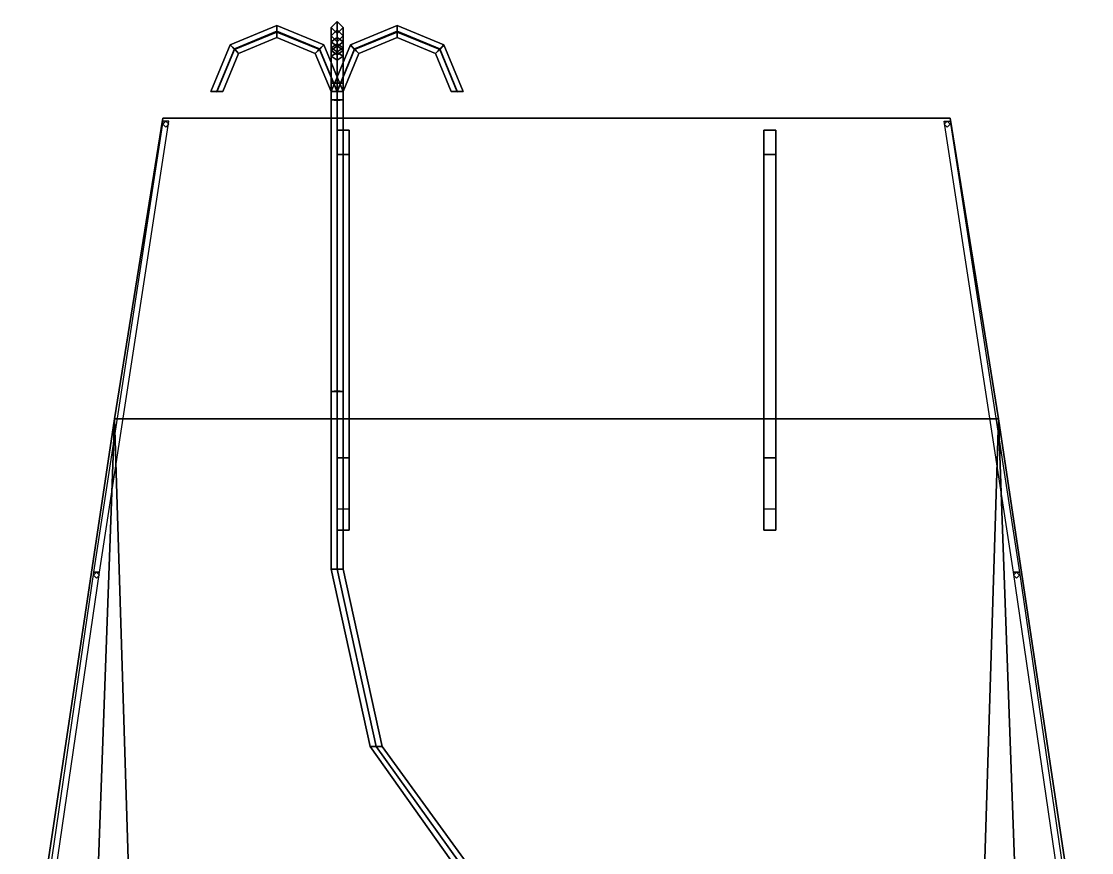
# Model space of a CAD drawing. Header units: millimetres. Extents: x -3 to 3, y -23.4 to 39.1.
# Drawn here: x -1.78 to 1.78, y 20.427 to 23.192 of the extents above; entities that cross this region are included whole.
import ezdxf

# ---------------------------------------------------------------- set-up
doc = ezdxf.new("R2010")
doc.units = ezdxf.units.MM
for name, color, linetype in [('base_43', 7, 'Continuous'), ('r2', 6, 'Continuous'), ('railing', 6, 'Continuous'), ('underwater', 1, 'Continuous')]:
    doc.layers.add(name, color=color, linetype=linetype)

msp = doc.modelspace()

# ---------------------------------------------------------------- linework, layer by layer
for points in [[(-0.93, 23.1784, 0.8248), (-0.93, 23.1571, 0.8063), (-1.0714, 23.0986, 0.8104), (-1.0856, 23.1141, 0.8293)], [(-0.93, 23.1599, 0.8462), (-0.93, 23.1784, 0.8248), (-1.0856, 23.1141, 0.8293), (-1.0714, 23.1014, 0.8503)], [(-0.7744, 23.1141, 0.8293), (-0.7886, 23.0986, 0.8104), (-0.93, 23.1571, 0.8063), (-0.93, 23.1784, 0.8248)], [(-0.7886, 23.1014, 0.8503), (-0.7744, 23.1141, 0.8293), (-0.93, 23.1784, 0.8248), (-0.93, 23.1599, 0.8462)], [(-0.73, 23.1172, 0.8737), (-0.75, 23.1041, 0.8888), (-0.75, 23.1724, 1.0258), (-0.73, 23.1924, 1.0244)], [(-0.73, 23.1924, 1.0244), (-0.75, 23.1724, 1.0258), (-0.75, 23.1239, 1.1709), (-0.73, 23.1389, 1.184)], [(-0.71, 23.1041, 0.8888), (-0.73, 23.1172, 0.8737), (-0.73, 23.1924, 1.0244), (-0.71, 23.1724, 1.0258)], [(-0.71, 23.1724, 1.0258), (-0.73, 23.1924, 1.0244), (-0.73, 23.1389, 1.184), (-0.71, 23.1239, 1.1709)], [(-0.6856, 23.1141, 0.8293), (-0.6714, 23.1014, 0.8503), (-0.53, 23.1599, 0.8462), (-0.53, 23.1784, 0.8248)], [(-0.6714, 23.0986, 0.8104), (-0.6856, 23.1141, 0.8293), (-0.53, 23.1784, 0.8248), (-0.53, 23.1571, 0.8063)], [(-0.53, 23.1784, 0.8248), (-0.53, 23.1599, 0.8462), (-0.3886, 23.1014, 0.8503), (-0.3744, 23.1141, 0.8293)], [(-0.53, 23.1571, 0.8063), (-0.53, 23.1784, 0.8248), (-0.3744, 23.1141, 0.8293), (-0.3886, 23.0986, 0.8104)], [(-0.93, 23.1385, 0.8276), (-0.93, 23.1599, 0.8462), (-1.0714, 23.1014, 0.8503), (-1.0573, 23.0859, 0.8313)], [(-0.93, 23.1571, 0.8063), (-0.93, 23.1385, 0.8276), (-1.0573, 23.0859, 0.8313), (-1.0714, 23.0986, 0.8104)], [(-0.8027, 23.0859, 0.8313), (-0.7886, 23.1014, 0.8503), (-0.93, 23.1599, 0.8462), (-0.93, 23.1385, 0.8276)], [(-0.7886, 23.0986, 0.8104), (-0.8027, 23.0859, 0.8313), (-0.93, 23.1385, 0.8276), (-0.93, 23.1571, 0.8063)], [(-0.75, 23.1041, 0.8888), (-0.73, 23.091, 0.9039), (-0.73, 23.1525, 1.0272), (-0.75, 23.1724, 1.0258)], [(-0.75, 23.1724, 1.0258), (-0.73, 23.1525, 1.0272), (-0.73, 23.1088, 1.1578), (-0.75, 23.1239, 1.1709)], [(-0.75, 23.0959, 0.7719), (-0.73, 23.111, 0.785), (-0.73, 23.1645, 0.6253), (-0.75, 23.1445, 0.6267)], [(-0.75, 23.1445, 0.6267), (-0.73, 23.1645, 0.6253), (-0.73, 23.0893, 0.4746), (-0.75, 23.0762, 0.4897)], [(-0.73, 23.0809, 0.7588), (-0.75, 23.0959, 0.7719), (-0.75, 23.1445, 0.6267), (-0.73, 23.1246, 0.6281)], [(-0.73, 23.1246, 0.6281), (-0.75, 23.1445, 0.6267), (-0.75, 23.0762, 0.4897), (-0.73, 23.0631, 0.5048)], [(-0.73, 23.091, 0.9039), (-0.71, 23.1041, 0.8888), (-0.71, 23.1724, 1.0258), (-0.73, 23.1525, 1.0272)], [(-0.73, 23.1525, 1.0272), (-0.71, 23.1724, 1.0258), (-0.71, 23.1239, 1.1709), (-0.73, 23.1088, 1.1578)], [(-0.73, 23.111, 0.785), (-0.71, 23.0959, 0.7719), (-0.71, 23.1445, 0.6267), (-0.73, 23.1645, 0.6253)], [(-0.73, 23.1645, 0.6253), (-0.71, 23.1445, 0.6267), (-0.71, 23.0762, 0.4897), (-0.73, 23.0893, 0.4746)], [(-0.71, 23.0959, 0.7719), (-0.73, 23.0809, 0.7588), (-0.73, 23.1246, 0.6281), (-0.71, 23.1445, 0.6267)], [(-0.71, 23.1445, 0.6267), (-0.73, 23.1246, 0.6281), (-0.73, 23.0631, 0.5048), (-0.71, 23.0762, 0.4897)], [(-0.6714, 23.1014, 0.8503), (-0.6573, 23.0859, 0.8313), (-0.53, 23.1385, 0.8276), (-0.53, 23.1599, 0.8462)], [(-0.6573, 23.0859, 0.8313), (-0.6714, 23.0986, 0.8104), (-0.53, 23.1571, 0.8063), (-0.53, 23.1385, 0.8276)], [(-0.53, 23.1599, 0.8462), (-0.53, 23.1385, 0.8276), (-0.4027, 23.0859, 0.8313), (-0.3886, 23.1014, 0.8503)], [(-0.53, 23.1385, 0.8276), (-0.53, 23.1571, 0.8063), (-0.3886, 23.0986, 0.8104), (-0.4027, 23.0859, 0.8313)], [(-1.0856, 23.1141, 0.8293), (-1.0714, 23.0986, 0.8104), (-1.13, 22.9576, 0.8202), (-1.15, 22.959, 0.8402)], [(-1.0714, 23.1014, 0.8503), (-1.0856, 23.1141, 0.8293), (-1.15, 22.959, 0.8402), (-1.13, 22.9604, 0.8601)], [(-0.71, 22.959, 0.8402), (-0.73, 22.9576, 0.8202), (-0.7886, 23.0986, 0.8104), (-0.7744, 23.1141, 0.8293)], [(-0.73, 22.9604, 0.8601), (-0.71, 22.959, 0.8402), (-0.7744, 23.1141, 0.8293), (-0.7886, 23.1014, 0.8503)], [(-0.73, 23.1389, 1.184), (-0.75, 23.1239, 1.1709), (-0.75, 22.9869, 1.2392), (-0.73, 22.9883, 1.2592)], [(-0.75, 23.1239, 1.1709), (-0.73, 23.1088, 1.1578), (-0.73, 22.9855, 1.2193), (-0.75, 22.9869, 1.2392)], [(-0.73, 22.9576, 0.8202), (-0.75, 22.959, 0.8402), (-0.75, 23.1041, 0.8888), (-0.73, 23.1172, 0.8737)], [(-0.75, 22.959, 0.8402), (-0.73, 22.9604, 0.8601), (-0.6714, 23.1014, 0.8503), (-0.6856, 23.1141, 0.8293)], [(-0.73, 22.9576, 0.8202), (-0.75, 22.959, 0.8402), (-0.6856, 23.1141, 0.8293), (-0.6714, 23.0986, 0.8104)], [(-0.75, 22.959, 0.8402), (-0.73, 22.9604, 0.8601), (-0.73, 23.111, 0.785), (-0.75, 23.0959, 0.7719)], [(-0.71, 23.1239, 1.1709), (-0.73, 23.1389, 1.184), (-0.73, 22.9883, 1.2592), (-0.71, 22.9869, 1.2392)], [(-0.73, 23.1088, 1.1578), (-0.71, 23.1239, 1.1709), (-0.71, 22.9869, 1.2392), (-0.73, 22.9855, 1.2193)], [(-0.71, 22.959, 0.8402), (-0.73, 22.9576, 0.8202), (-0.73, 23.1172, 0.8737), (-0.71, 23.1041, 0.8888)], [(-0.73, 22.9604, 0.8601), (-0.71, 22.959, 0.8402), (-0.71, 23.0959, 0.7719), (-0.73, 23.111, 0.785)], [(-0.3744, 23.1141, 0.8293), (-0.3886, 23.1014, 0.8503), (-0.33, 22.9604, 0.8601), (-0.31, 22.959, 0.8402)], [(-0.3886, 23.0986, 0.8104), (-0.3744, 23.1141, 0.8293), (-0.31, 22.959, 0.8402), (-0.33, 22.9576, 0.8202)], [(-1.0573, 23.0859, 0.8313), (-1.0714, 23.1014, 0.8503), (-1.13, 22.9604, 0.8601), (-1.11, 22.959, 0.8402)], [(-1.0714, 23.0986, 0.8104), (-1.0573, 23.0859, 0.8313), (-1.11, 22.959, 0.8402), (-1.13, 22.9576, 0.8202)], [(-0.75, 22.959, 0.8402), (-0.73, 22.9604, 0.8601), (-0.7886, 23.1014, 0.8503), (-0.8027, 23.0859, 0.8313)], [(-0.73, 22.9576, 0.8202), (-0.75, 22.959, 0.8402), (-0.8027, 23.0859, 0.8313), (-0.7886, 23.0986, 0.8104)], [(-0.75, 22.959, 0.8402), (-0.73, 22.9604, 0.8601), (-0.73, 23.091, 0.9039), (-0.75, 23.1041, 0.8888)], [(-0.73, 22.9576, 0.8202), (-0.75, 22.959, 0.8402), (-0.75, 23.0959, 0.7719), (-0.73, 23.0809, 0.7588)], [(-0.75, 23.0762, 0.4897), (-0.73, 23.0893, 0.4746), (-0.73, 22.9297, 0.4212), (-0.75, 22.9311, 0.4412)], [(-0.73, 23.0631, 0.5048), (-0.75, 23.0762, 0.4897), (-0.75, 22.9311, 0.4412), (-0.73, 22.9325, 0.4611)], [(-0.73, 22.9604, 0.8601), (-0.71, 22.959, 0.8402), (-0.71, 23.1041, 0.8888), (-0.73, 23.091, 0.9039)], [(-0.73, 22.9604, 0.8601), (-0.71, 22.959, 0.8402), (-0.6573, 23.0859, 0.8313), (-0.6714, 23.1014, 0.8503)], [(-0.71, 22.959, 0.8402), (-0.73, 22.9576, 0.8202), (-0.6714, 23.0986, 0.8104), (-0.6573, 23.0859, 0.8313)], [(-0.71, 22.959, 0.8402), (-0.73, 22.9576, 0.8202), (-0.73, 23.0809, 0.7588), (-0.71, 23.0959, 0.7719)], [(-0.73, 23.0893, 0.4746), (-0.71, 23.0762, 0.4897), (-0.71, 22.9311, 0.4412), (-0.73, 22.9297, 0.4212)], [(-0.71, 23.0762, 0.4897), (-0.73, 23.0631, 0.5048), (-0.73, 22.9325, 0.4611), (-0.71, 22.9311, 0.4412)], [(-0.3886, 23.1014, 0.8503), (-0.4027, 23.0859, 0.8313), (-0.35, 22.959, 0.8402), (-0.33, 22.9604, 0.8601)], [(-0.4027, 23.0859, 0.8313), (-0.3886, 23.0986, 0.8104), (-0.33, 22.9576, 0.8202), (-0.35, 22.959, 0.8402)], [(-0.75, 22.9869, 1.2392), (-0.73, 22.9855, 1.2193), (-0.71, 22.9869, 1.2392), (-0.73, 22.9883, 1.2592)], [(-1.13, 22.9576, 0.8202), (-1.11, 22.959, 0.8402), (-1.13, 22.9604, 0.8601), (-1.15, 22.959, 0.8402)], [(-0.75, 21.9614, 0.91), (-0.73, 21.9628, 0.9299), (-0.73, 22.9604, 0.8601), (-0.75, 22.959, 0.8402)], [(-0.73, 21.96, 0.89), (-0.75, 21.9614, 0.91), (-0.75, 22.959, 0.8402), (-0.73, 22.9576, 0.8202)], [(-0.71, 22.9311, 0.4412), (-0.73, 22.9325, 0.4611), (-0.75, 22.9311, 0.4412), (-0.73, 22.9297, 0.4212)], [(-0.73, 21.9628, 0.9299), (-0.71, 21.9614, 0.91), (-0.71, 22.959, 0.8402), (-0.73, 22.9604, 0.8601)], [(-0.71, 21.9614, 0.91), (-0.73, 21.96, 0.89), (-0.73, 22.9576, 0.8202), (-0.71, 22.959, 0.8402)], [(-0.33, 22.9604, 0.8601), (-0.35, 22.959, 0.8402), (-0.33, 22.9576, 0.8202), (-0.31, 22.959, 0.8402)], [(-1.31, 22.87), (-1.47, 21.87), (-1.47, 21.87, 0.89), (-1.31, 22.87, 0.82)], [(-1.47, 21.87, 0.89), (1.47, 21.87, 0.89), (1.31, 22.87, 0.82), (-1.31, 22.87, 0.82)], [(-1.31, 22.87, 0.82), (1.31, 22.87, 0.82), (1.31, 22.87), (-1.31, 22.87)], [(1.31, 22.87, 0.82), (1.47, 21.87, 0.89), (1.47, 21.87), (1.31, 22.87)], [(-0.75, 21.37, 0.91), (-0.73, 21.37, 0.93), (-0.73, 21.9628, 0.9299), (-0.75, 21.9614, 0.91)], [(-0.73, 21.37, 0.89), (-0.75, 21.37, 0.91), (-0.75, 21.9614, 0.91), (-0.73, 21.96, 0.89)], [(-0.73, 21.37, 0.93), (-0.71, 21.37, 0.91), (-0.71, 21.9614, 0.91), (-0.73, 21.9628, 0.9299)], [(-0.71, 21.37, 0.91), (-0.73, 21.37, 0.89), (-0.73, 21.96, 0.89), (-0.71, 21.9614, 0.91)], [(-1.47, 21.87), (-1.76, 19.94), (-1.76, 19.94, 0.89), (-1.47, 21.87, 0.89)], [(-1.76, 19.94, 0.89), (1.76, 19.94, 0.89), (1.47, 21.87, 0.89), (-1.47, 21.87, 0.89)], [(1.47, 21.87, 0.89), (1.76, 19.94, 0.89), (1.76, 19.94), (1.47, 21.87)], [(-0.62, 20.78, 0.91), (-0.6, 20.78, 0.93), (-0.73, 21.37, 0.9299), (-0.75, 21.37, 0.91)], [(-0.6, 20.78, 0.89), (-0.62, 20.78, 0.91), (-0.75, 21.37, 0.91), (-0.73, 21.37, 0.89)], [(-0.6, 20.78, 0.93), (-0.58, 20.78, 0.91), (-0.71, 21.37, 0.91), (-0.73, 21.37, 0.9299)], [(-0.58, 20.78, 0.91), (-0.6, 20.78, 0.89), (-0.73, 21.37, 0.89), (-0.71, 21.37, 0.91)], [(-0.23, 20.23, 0.91), (-0.22, 20.25, 0.93), (-0.6, 20.78, 0.9299), (-0.62, 20.78, 0.91)], [(-0.22, 20.25, 0.89), (-0.23, 20.23, 0.91), (-0.62, 20.78, 0.91), (-0.6, 20.78, 0.89)], [(-0.22, 20.25, 0.93), (-0.21, 20.27, 0.91), (-0.58, 20.78, 0.91), (-0.6, 20.78, 0.9299)], [(-0.21, 20.27, 0.91), (-0.22, 20.25, 0.89), (-0.6, 20.78, 0.89), (-0.58, 20.78, 0.91)]]:
    msp.add_3dface(points)
at = {"layer": 'base_43'}
for points in [[(-0.93, 23.1599, 0.8462), (-0.93, 23.1784, 0.8248), (-1.0856, 23.1141, 0.8293), (-1.0714, 23.1014, 0.8503)], [(-0.93, 23.1784, 0.8248), (-0.93, 23.1571, 0.8063), (-1.0714, 23.0986, 0.8104), (-1.0856, 23.1141, 0.8293)], [(-0.7886, 23.1014, 0.8503), (-0.7744, 23.1141, 0.8293), (-0.93, 23.1784, 0.8248), (-0.93, 23.1599, 0.8462)], [(-0.7744, 23.1141, 0.8293), (-0.7886, 23.0986, 0.8104), (-0.93, 23.1571, 0.8063), (-0.93, 23.1784, 0.8248)], [(-0.73, 23.1924, 1.0244), (-0.75, 23.1724, 1.0258), (-0.75, 23.1239, 1.1709), (-0.73, 23.1389, 1.184)], [(-0.73, 23.1172, 0.8737), (-0.75, 23.1041, 0.8888), (-0.75, 23.1724, 1.0258), (-0.73, 23.1924, 1.0244)], [(-0.71, 23.1724, 1.0258), (-0.73, 23.1924, 1.0244), (-0.73, 23.1389, 1.184), (-0.71, 23.1239, 1.1709)], [(-0.71, 23.1041, 0.8888), (-0.73, 23.1172, 0.8737), (-0.73, 23.1924, 1.0244), (-0.71, 23.1724, 1.0258)], [(-0.6714, 23.0986, 0.8104), (-0.6856, 23.1141, 0.8293), (-0.53, 23.1784, 0.8248), (-0.53, 23.1571, 0.8063)], [(-0.6856, 23.1141, 0.8293), (-0.6714, 23.1014, 0.8503), (-0.53, 23.1599, 0.8462), (-0.53, 23.1784, 0.8248)], [(-0.53, 23.1571, 0.8063), (-0.53, 23.1784, 0.8248), (-0.3744, 23.1141, 0.8293), (-0.3886, 23.0986, 0.8104)], [(-0.53, 23.1784, 0.8248), (-0.53, 23.1599, 0.8462), (-0.3886, 23.1014, 0.8503), (-0.3744, 23.1141, 0.8293)], [(-0.93, 23.1385, 0.8276), (-0.93, 23.1599, 0.8462), (-1.0714, 23.1014, 0.8503), (-1.0573, 23.0859, 0.8313)], [(-0.93, 23.1571, 0.8063), (-0.93, 23.1385, 0.8276), (-1.0573, 23.0859, 0.8313), (-1.0714, 23.0986, 0.8104)], [(-0.8027, 23.0859, 0.8313), (-0.7886, 23.1014, 0.8503), (-0.93, 23.1599, 0.8462), (-0.93, 23.1385, 0.8276)], [(-0.7886, 23.0986, 0.8104), (-0.8027, 23.0859, 0.8313), (-0.93, 23.1385, 0.8276), (-0.93, 23.1571, 0.8063)], [(-0.75, 23.1724, 1.0258), (-0.73, 23.1525, 1.0272), (-0.73, 23.1088, 1.1578), (-0.75, 23.1239, 1.1709)], [(-0.75, 23.1041, 0.8888), (-0.73, 23.091, 0.9039), (-0.73, 23.1525, 1.0272), (-0.75, 23.1724, 1.0258)], [(-0.75, 23.1445, 0.6267), (-0.73, 23.1645, 0.6253), (-0.73, 23.0893, 0.4746), (-0.75, 23.0762, 0.4897)], [(-0.75, 23.0959, 0.7719), (-0.73, 23.111, 0.785), (-0.73, 23.1645, 0.6253), (-0.75, 23.1445, 0.6267)], [(-0.73, 23.1246, 0.6281), (-0.75, 23.1445, 0.6267), (-0.75, 23.0762, 0.4897), (-0.73, 23.0631, 0.5048)], [(-0.73, 23.0809, 0.7588), (-0.75, 23.0959, 0.7719), (-0.75, 23.1445, 0.6267), (-0.73, 23.1246, 0.6281)], [(-0.73, 23.1525, 1.0272), (-0.71, 23.1724, 1.0258), (-0.71, 23.1239, 1.1709), (-0.73, 23.1088, 1.1578)], [(-0.73, 23.091, 0.9039), (-0.71, 23.1041, 0.8888), (-0.71, 23.1724, 1.0258), (-0.73, 23.1525, 1.0272)], [(-0.73, 23.1645, 0.6253), (-0.71, 23.1445, 0.6267), (-0.71, 23.0762, 0.4897), (-0.73, 23.0893, 0.4746)], [(-0.73, 23.111, 0.785), (-0.71, 23.0959, 0.7719), (-0.71, 23.1445, 0.6267), (-0.73, 23.1645, 0.6253)], [(-0.71, 23.1445, 0.6267), (-0.73, 23.1246, 0.6281), (-0.73, 23.0631, 0.5048), (-0.71, 23.0762, 0.4897)], [(-0.71, 23.0959, 0.7719), (-0.73, 23.0809, 0.7588), (-0.73, 23.1246, 0.6281), (-0.71, 23.1445, 0.6267)], [(-0.6714, 23.1014, 0.8503), (-0.6573, 23.0859, 0.8313), (-0.53, 23.1385, 0.8276), (-0.53, 23.1599, 0.8462)], [(-0.6573, 23.0859, 0.8313), (-0.6714, 23.0986, 0.8104), (-0.53, 23.1571, 0.8063), (-0.53, 23.1385, 0.8276)], [(-0.53, 23.1599, 0.8462), (-0.53, 23.1385, 0.8276), (-0.4027, 23.0859, 0.8313), (-0.3886, 23.1014, 0.8503)], [(-0.53, 23.1385, 0.8276), (-0.53, 23.1571, 0.8063), (-0.3886, 23.0986, 0.8104), (-0.4027, 23.0859, 0.8313)], [(-1.0714, 23.1014, 0.8503), (-1.0856, 23.1141, 0.8293), (-1.15, 22.959, 0.8402), (-1.13, 22.9604, 0.8601)], [(-1.0856, 23.1141, 0.8293), (-1.0714, 23.0986, 0.8104), (-1.13, 22.9576, 0.8202), (-1.15, 22.959, 0.8402)], [(-0.73, 22.9604, 0.8601), (-0.71, 22.959, 0.8402), (-0.7744, 23.1141, 0.8293), (-0.7886, 23.1014, 0.8503)], [(-0.71, 22.959, 0.8402), (-0.73, 22.9576, 0.8202), (-0.7886, 23.0986, 0.8104), (-0.7744, 23.1141, 0.8293)], [(-0.73, 23.1389, 1.184), (-0.75, 23.1239, 1.1709), (-0.75, 22.9869, 1.2392), (-0.73, 22.9883, 1.2592)], [(-0.75, 23.1239, 1.1709), (-0.73, 23.1088, 1.1578), (-0.73, 22.9855, 1.2193), (-0.75, 22.9869, 1.2392)], [(-0.73, 22.9576, 0.8202), (-0.75, 22.959, 0.8402), (-0.75, 23.1041, 0.8888), (-0.73, 23.1172, 0.8737)], [(-0.73, 22.9576, 0.8202), (-0.75, 22.959, 0.8402), (-0.6856, 23.1141, 0.8293), (-0.6714, 23.0986, 0.8104)], [(-0.75, 22.959, 0.8402), (-0.73, 22.9604, 0.8601), (-0.6714, 23.1014, 0.8503), (-0.6856, 23.1141, 0.8293)], [(-0.75, 22.959, 0.8402), (-0.73, 22.9604, 0.8601), (-0.73, 23.111, 0.785), (-0.75, 23.0959, 0.7719)], [(-0.71, 23.1239, 1.1709), (-0.73, 23.1389, 1.184), (-0.73, 22.9883, 1.2592), (-0.71, 22.9869, 1.2392)], [(-0.73, 23.1088, 1.1578), (-0.71, 23.1239, 1.1709), (-0.71, 22.9869, 1.2392), (-0.73, 22.9855, 1.2193)], [(-0.71, 22.959, 0.8402), (-0.73, 22.9576, 0.8202), (-0.73, 23.1172, 0.8737), (-0.71, 23.1041, 0.8888)], [(-0.73, 22.9604, 0.8601), (-0.71, 22.959, 0.8402), (-0.71, 23.0959, 0.7719), (-0.73, 23.111, 0.785)], [(-0.3886, 23.0986, 0.8104), (-0.3744, 23.1141, 0.8293), (-0.31, 22.959, 0.8402), (-0.33, 22.9576, 0.8202)], [(-0.3744, 23.1141, 0.8293), (-0.3886, 23.1014, 0.8503), (-0.33, 22.9604, 0.8601), (-0.31, 22.959, 0.8402)], [(-1.0573, 23.0859, 0.8313), (-1.0714, 23.1014, 0.8503), (-1.13, 22.9604, 0.8601), (-1.11, 22.959, 0.8402)], [(-1.0714, 23.0986, 0.8104), (-1.0573, 23.0859, 0.8313), (-1.11, 22.959, 0.8402), (-1.13, 22.9576, 0.8202)], [(-0.75, 22.959, 0.8402), (-0.73, 22.9604, 0.8601), (-0.7886, 23.1014, 0.8503), (-0.8027, 23.0859, 0.8313)], [(-0.73, 22.9576, 0.8202), (-0.75, 22.959, 0.8402), (-0.8027, 23.0859, 0.8313), (-0.7886, 23.0986, 0.8104)], [(-0.75, 22.959, 0.8402), (-0.73, 22.9604, 0.8601), (-0.73, 23.091, 0.9039), (-0.75, 23.1041, 0.8888)], [(-0.73, 22.9576, 0.8202), (-0.75, 22.959, 0.8402), (-0.75, 23.0959, 0.7719), (-0.73, 23.0809, 0.7588)], [(-0.75, 23.0762, 0.4897), (-0.73, 23.0893, 0.4746), (-0.73, 22.9297, 0.4212), (-0.75, 22.9311, 0.4412)], [(-0.73, 23.0631, 0.5048), (-0.75, 23.0762, 0.4897), (-0.75, 22.9311, 0.4412), (-0.73, 22.9325, 0.4611)], [(-0.73, 22.9604, 0.8601), (-0.71, 22.959, 0.8402), (-0.71, 23.1041, 0.8888), (-0.73, 23.091, 0.9039)], [(-0.73, 22.9604, 0.8601), (-0.71, 22.959, 0.8402), (-0.6573, 23.0859, 0.8313), (-0.6714, 23.1014, 0.8503)], [(-0.71, 22.959, 0.8402), (-0.73, 22.9576, 0.8202), (-0.6714, 23.0986, 0.8104), (-0.6573, 23.0859, 0.8313)], [(-0.71, 22.959, 0.8402), (-0.73, 22.9576, 0.8202), (-0.73, 23.0809, 0.7588), (-0.71, 23.0959, 0.7719)], [(-0.73, 23.0893, 0.4746), (-0.71, 23.0762, 0.4897), (-0.71, 22.9311, 0.4412), (-0.73, 22.9297, 0.4212)], [(-0.71, 23.0762, 0.4897), (-0.73, 23.0631, 0.5048), (-0.73, 22.9325, 0.4611), (-0.71, 22.9311, 0.4412)], [(-0.3886, 23.1014, 0.8503), (-0.4027, 23.0859, 0.8313), (-0.35, 22.959, 0.8402), (-0.33, 22.9604, 0.8601)], [(-0.4027, 23.0859, 0.8313), (-0.3886, 23.0986, 0.8104), (-0.33, 22.9576, 0.8202), (-0.35, 22.959, 0.8402)], [(-0.75, 22.9869, 1.2392), (-0.73, 22.9855, 1.2193), (-0.71, 22.9869, 1.2392), (-0.73, 22.9883, 1.2592)], [(-1.13, 22.9576, 0.8202), (-1.11, 22.959, 0.8402), (-1.13, 22.9604, 0.8601), (-1.15, 22.959, 0.8402)], [(-0.75, 21.9614, 0.91), (-0.73, 21.9628, 0.9299), (-0.73, 22.9604, 0.8601), (-0.75, 22.959, 0.8402)], [(-0.73, 21.96, 0.89), (-0.75, 21.9614, 0.91), (-0.75, 22.959, 0.8402), (-0.73, 22.9576, 0.8202)], [(-0.71, 22.9311, 0.4412), (-0.73, 22.9325, 0.4611), (-0.75, 22.9311, 0.4412), (-0.73, 22.9297, 0.4212)], [(-0.73, 21.9628, 0.9299), (-0.71, 21.9614, 0.91), (-0.71, 22.959, 0.8402), (-0.73, 22.9604, 0.8601)], [(-0.71, 21.9614, 0.91), (-0.73, 21.96, 0.89), (-0.73, 22.9576, 0.8202), (-0.71, 22.959, 0.8402)], [(-0.33, 22.9604, 0.8601), (-0.35, 22.959, 0.8402), (-0.33, 22.9576, 0.8202), (-0.31, 22.959, 0.8402)], [(-1.47, 21.87, 0.89), (1.47, 21.87, 0.89), (1.31, 22.87, 0.82), (-1.31, 22.87, 0.82)], [(-1.31, 22.87), (-1.47, 21.87), (-1.47, 21.87, 0.89), (-1.31, 22.87, 0.82)], [(-1.31, 22.87, 0.82), (1.31, 22.87, 0.82), (1.31, 22.87), (-1.31, 22.87)], [(1.31, 22.87, 0.82), (1.47, 21.87, 0.89), (1.47, 21.87), (1.31, 22.87)], [(-0.75, 21.37, 0.91), (-0.73, 21.37, 0.93), (-0.73, 21.9628, 0.9299), (-0.75, 21.9614, 0.91)], [(-0.73, 21.37, 0.89), (-0.75, 21.37, 0.91), (-0.75, 21.9614, 0.91), (-0.73, 21.96, 0.89)], [(-0.73, 21.37, 0.93), (-0.71, 21.37, 0.91), (-0.71, 21.9614, 0.91), (-0.73, 21.9628, 0.9299)], [(-0.71, 21.37, 0.91), (-0.73, 21.37, 0.89), (-0.73, 21.96, 0.89), (-0.71, 21.9614, 0.91)], [(-1.47, 21.87), (-1.76, 19.94), (-1.76, 19.94, 0.89), (-1.47, 21.87, 0.89)], [(-1.76, 19.94, 0.89), (1.76, 19.94, 0.89), (1.47, 21.87, 0.89), (-1.47, 21.87, 0.89)], [(1.47, 21.87, 0.89), (1.76, 19.94, 0.89), (1.76, 19.94), (1.47, 21.87)], [(-0.6, 20.78, 0.89), (-0.62, 20.78, 0.91), (-0.75, 21.37, 0.91), (-0.73, 21.37, 0.89)], [(-0.62, 20.78, 0.91), (-0.6, 20.78, 0.93), (-0.73, 21.37, 0.9299), (-0.75, 21.37, 0.91)], [(-0.58, 20.78, 0.91), (-0.6, 20.78, 0.89), (-0.73, 21.37, 0.89), (-0.71, 21.37, 0.91)], [(-0.6, 20.78, 0.93), (-0.58, 20.78, 0.91), (-0.71, 21.37, 0.91), (-0.73, 21.37, 0.9299)], [(-0.22, 20.25, 0.89), (-0.23, 20.23, 0.91), (-0.62, 20.78, 0.91), (-0.6, 20.78, 0.89)], [(-0.23, 20.23, 0.91), (-0.22, 20.25, 0.93), (-0.6, 20.78, 0.9299), (-0.62, 20.78, 0.91)], [(-0.21, 20.27, 0.91), (-0.22, 20.25, 0.89), (-0.6, 20.78, 0.89), (-0.58, 20.78, 0.91)], [(-0.22, 20.25, 0.93), (-0.21, 20.27, 0.91), (-0.58, 20.78, 0.91), (-0.6, 20.78, 0.9299)]]:
    msp.add_3dface(points, dxfattribs=at)
at = {"layer": 'r2'}
for points in [[(1.29, 22.85, 0.82), (1.3, 22.86, 0.82), (1.3, 22.86, 1.82), (1.29, 22.85, 1.82)], [(1.54, 21.36, 1.41), (1.52, 21.36, 1.41), (1.29, 22.86, 1.34), (1.31, 22.86, 1.34)], [(1.54, 21.36, 1.89), (1.52, 21.36, 1.89), (1.29, 22.86, 1.82), (1.31, 22.86, 1.82)], [(1.3, 22.86, 0.82), (1.31, 22.85, 0.82), (1.31, 22.85, 1.82), (1.3, 22.86, 1.82)], [(1.3, 22.84, 0.82), (1.29, 22.85, 0.82), (1.29, 22.85, 1.82), (1.3, 22.84, 1.82)], [(1.31, 22.85, 0.82), (1.3, 22.84, 0.82), (1.3, 22.84, 1.82), (1.31, 22.85, 1.82)], [(1.52, 21.35, 0.89), (1.53, 21.36, 0.89), (1.53, 21.36, 1.89), (1.52, 21.35, 1.89)], [(1.78, 19.72, 1.41), (1.76, 19.72, 1.41), (1.52, 21.36, 1.41), (1.54, 21.36, 1.41)], [(1.78, 19.72, 1.89), (1.76, 19.72, 1.89), (1.52, 21.36, 1.89), (1.54, 21.36, 1.89)], [(1.53, 21.36, 0.89), (1.54, 21.35, 0.89), (1.54, 21.35, 1.89), (1.53, 21.36, 1.89)], [(1.53, 21.34, 0.89), (1.52, 21.35, 0.89), (1.52, 21.35, 1.89), (1.53, 21.34, 1.89)], [(1.54, 21.35, 0.89), (1.53, 21.34, 0.89), (1.53, 21.34, 1.89), (1.54, 21.35, 1.89)]]:
    msp.add_3dface(points, dxfattribs=at)
at = {"layer": 'railing'}
for points in [[(-1.54, 21.36, 1.89), (-1.52, 21.36, 1.89), (-1.29, 22.86, 1.82), (-1.31, 22.86, 1.82)], [(-1.54, 21.36, 1.41), (-1.52, 21.36, 1.41), (-1.29, 22.86, 1.34), (-1.31, 22.86, 1.34)], [(-1.3, 22.86, 0.82), (-1.31, 22.85, 0.82), (-1.31, 22.85, 1.82), (-1.3, 22.86, 1.82)], [(-1.29, 22.85, 0.82), (-1.3, 22.86, 0.82), (-1.3, 22.86, 1.82), (-1.29, 22.85, 1.82)], [(-1.31, 22.85, 0.82), (-1.3, 22.84, 0.82), (-1.3, 22.84, 1.82), (-1.31, 22.85, 1.82)], [(-1.3, 22.84, 0.82), (-1.29, 22.85, 0.82), (-1.29, 22.85, 1.82), (-1.3, 22.84, 1.82)], [(-1.78, 19.72, 1.89), (-1.76, 19.72, 1.89), (-1.52, 21.36, 1.89), (-1.54, 21.36, 1.89)], [(-1.78, 19.72, 1.41), (-1.76, 19.72, 1.41), (-1.52, 21.36, 1.41), (-1.54, 21.36, 1.41)], [(-1.53, 21.36, 0.89), (-1.54, 21.35, 0.89), (-1.54, 21.35, 1.89), (-1.53, 21.36, 1.89)], [(-1.52, 21.35, 0.89), (-1.53, 21.36, 0.89), (-1.53, 21.36, 1.89), (-1.52, 21.35, 1.89)], [(-1.54, 21.35, 0.89), (-1.53, 21.34, 0.89), (-1.53, 21.34, 1.89), (-1.54, 21.35, 1.89)], [(-1.53, 21.34, 0.89), (-1.52, 21.35, 0.89), (-1.52, 21.35, 1.89), (-1.53, 21.34, 1.89)]]:
    msp.add_3dface(points, dxfattribs=at)
at = {"layer": 'underwater'}
for points in [[(-1.31, 22.87, -0.18), (1.31, 22.87, -0.18), (1.47, 21.87, -0.18), (-1.47, 21.87, -0.18)], [(-1.47, 21.87), (-1.31, 22.87), (-1.31, 22.87, -0.18), (-1.47, 21.87, -0.18)], [(-1.31, 22.87), (1.31, 22.87), (1.31, 22.87, -0.18), (-1.31, 22.87, -0.18)], [(1.31, 22.87), (1.47, 21.87), (1.47, 21.87, -0.18), (1.31, 22.87, -0.18)], [(-0.73, 22.83, -0.18), (-0.73, 22.83, -0.18), (-0.73, 21.5, -0.25), (-0.73, 21.57, -0.18)], [(-0.73, 22.83, -0.18), (-0.73, 22.83, -0.77), (-0.73, 21.5, -0.42), (-0.73, 21.5, -0.25)], [(-0.69, 22.83, -0.18), (-0.69, 22.83, -0.77), (-0.73, 22.83, -0.77), (-0.73, 22.83, -0.18)], [(-0.73, 22.83, -0.77), (-0.73, 22.75, -0.86), (-0.73, 21.74, -0.86), (-0.73, 21.5, -0.42)], [(-0.69, 22.83, -0.77), (-0.69, 22.75, -0.86), (-0.73, 22.75, -0.86), (-0.73, 22.83, -0.77)], [(-0.69, 21.5, -0.25), (-0.69, 22.83, -0.18), (-0.69, 22.83, -0.18), (-0.69, 21.57, -0.18)], [(-0.69, 21.5, -0.42), (-0.69, 22.83, -0.77), (-0.69, 22.83, -0.18), (-0.69, 21.5, -0.25)], [(-0.69, 21.74, -0.86), (-0.69, 22.75, -0.86), (-0.69, 22.83, -0.77), (-0.69, 21.5, -0.42)], [(0.73, 22.83, -0.18), (0.73, 22.83, -0.77), (0.69, 22.83, -0.77), (0.69, 22.83, -0.18)], [(0.69, 22.83, -0.18), (0.69, 22.83, -0.77), (0.69, 21.5, -0.42), (0.69, 21.5, -0.25)], [(0.73, 22.83, -0.77), (0.73, 22.75, -0.86), (0.69, 22.75, -0.86), (0.69, 22.83, -0.77)], [(0.69, 22.83, -0.77), (0.69, 22.75, -0.86), (0.69, 21.74, -0.86), (0.69, 21.5, -0.42)], [(0.69, 22.83, -0.18), (0.69, 22.83, -0.18), (0.69, 21.5, -0.25), (0.69, 21.57, -0.18)], [(0.73, 21.5, -0.42), (0.73, 22.83, -0.77), (0.73, 22.83, -0.18), (0.73, 21.5, -0.25)], [(0.73, 21.74, -0.86), (0.73, 22.75, -0.86), (0.73, 22.83, -0.77), (0.73, 21.5, -0.42)], [(0.73, 21.5, -0.25), (0.73, 22.83, -0.18), (0.73, 22.83, -0.18), (0.73, 21.57, -0.18)], [(-0.73, 21.74, -0.86), (-0.73, 22.75, -0.86), (-0.69, 22.75, -0.86), (-0.69, 21.74, -0.86)], [(0.69, 21.74, -0.86), (0.69, 22.75, -0.86), (0.73, 22.75, -0.86), (0.73, 21.74, -0.86)], [(-1.76, 19.94), (-1.47, 21.87), (-1.47, 21.87), (-1.54, 19.94, -0.17)], [(-1.54, 19.94, -0.17), (-1.47, 21.87, -0.18), (-1.47, 21.87, -0.18), (-1.41, 19.94, -0.23)], [(-1.47, 21.87), (-1.47, 21.87, -0.18), (-1.47, 21.87, -0.18), (-1.54, 19.94, -0.17)], [(-1.47, 21.87, -0.18), (1.47, 21.87, -0.18), (1.41, 19.94, -0.23), (-1.41, 19.94, -0.23)], [(1.47, 21.87, -0.18), (1.47, 21.87, -0.18), (1.54, 19.94, -0.17), (1.41, 19.94, -0.23)], [(1.47, 21.87), (1.54, 19.94, -0.17), (1.54, 19.94, -0.17), (1.47, 21.87, -0.18)], [(1.47, 21.87), (1.47, 21.87), (1.76, 19.94), (1.54, 19.94, -0.17)], [(-0.73, 21.5, -0.42), (-0.73, 21.74, -0.86), (-0.69, 21.74, -0.86), (-0.69, 21.5, -0.42)], [(0.69, 21.5, -0.42), (0.69, 21.74, -0.86), (0.73, 21.74, -0.86), (0.73, 21.5, -0.42)], [(-0.73, 21.57, -0.18), (-0.73, 21.5, -0.25), (-0.69, 21.5, -0.25), (-0.69, 21.57, -0.18)], [(0.69, 21.57, -0.18), (0.69, 21.5, -0.25), (0.73, 21.5, -0.25), (0.73, 21.57, -0.18)], [(-0.73, 21.5, -0.25), (-0.73, 21.5, -0.42), (-0.69, 21.5, -0.42), (-0.69, 21.5, -0.25)], [(0.69, 21.5, -0.25), (0.69, 21.5, -0.42), (0.73, 21.5, -0.42), (0.73, 21.5, -0.25)]]:
    msp.add_3dface(points, dxfattribs=at)

doc.saveas('drawing.dxf')
